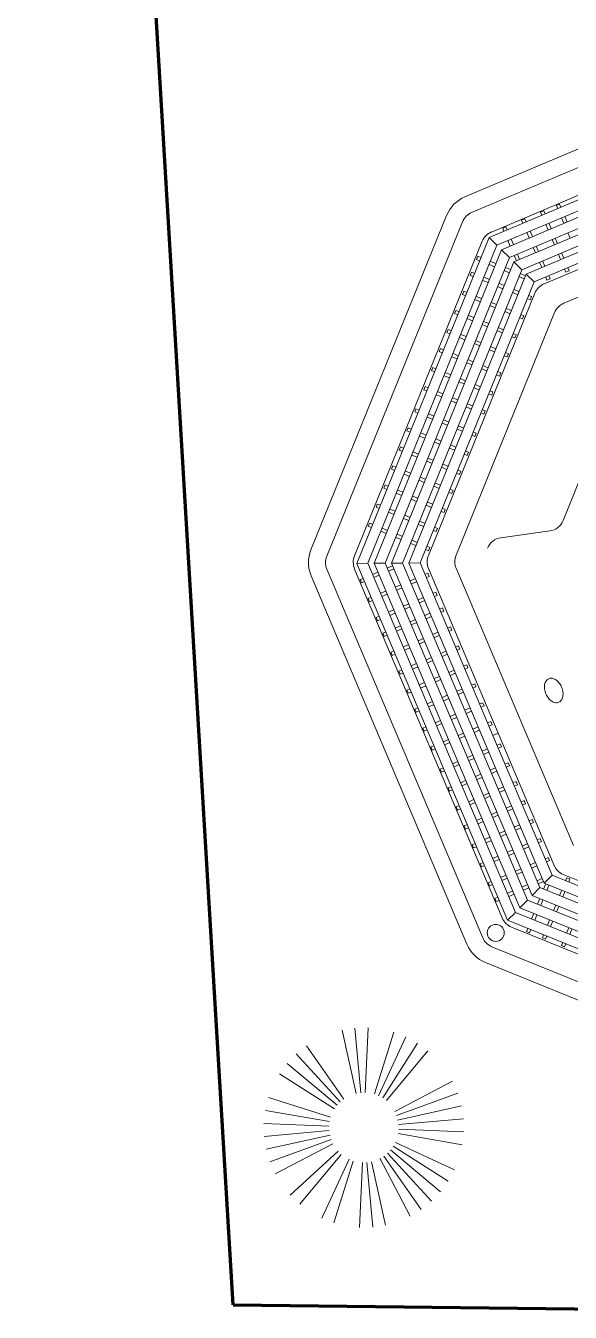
# Model space of a CAD drawing. Header units: millimetres. Extents: x 111 to 1506, y 14 to 566.
# Drawn here: x 216.142 to 217.737, y 128.983 to 132.753 of the extents above; entities that cross this region are included whole.
import ezdxf

# ---------------------------------------------------------------- set-up
doc = ezdxf.new("R2010")
doc.units = ezdxf.units.MM
doc.layers.add('PALMERAS114', color=114, linetype='Continuous', lineweight=5)
doc.layers.add('PLUMA 0.05', color=240, linetype='Continuous', lineweight=5)
doc.styles.add('ATTR', font='romans.shx', dxfattribs={"width": 0.8, "height": 2.52})

# ---------------------------------------------------------------- blocks, each defined once
blk = doc.blocks.new('EVG7')
for p, q in [((-9.21, 18.3), (-24.14, 54.35)), ((-6.59, 19.1), (-16.71, 56.87)), ((-3.91, 19.67), (-9.01, 58.4)), ((1.55, 19.67), (6.65, 58.4)), ((4.23, 19.1), (14.35, 56.87)), ((6.85, 18.3), (21.78, 54.35)), ((-13.82, 15.38), (-37.7, 46.51)), ((-11.62, 16.99), (-31.18, 50.87)), ((9.26, 16.99), (28.82, 50.87)), ((-16, 13.74), (-43.6, 41.34)), ((-17.84, 11.7), (-48.78, 35.44)), ((15.48, 11.7), (46.42, 35.44)), ((17.04, 9.43), (50.78, 28.91)), ((-20.59, 6.96), (-56.61, 21.87)), ((18.24, 6.96), (54.25, 21.87)), ((-21.61, 4.39), (-59.13, 14.44)), ((19.8, 1.68), (58.31, 6.74)), ((-22.19, -1.09), (-61.18, -1.09)), ((-22.16, -3.85), (-60.66, -8.92)), ((19.25, -6.56), (56.78, -16.62)), ((19.8, -3.85), (58.31, -8.92)), ((19.83, -1.09), (58.82, -1.09)), ((-20.59, -9.13), (-56.61, -24.05)), ((-19.4, -11.61), (-53.14, -31.09)), ((-17.84, -13.87), (-48.78, -37.61)), ((15.48, -13.87), (46.42, -37.61)), ((-13.82, -17.56), (-37.7, -48.69)), ((-11.62, -19.17), (-31.18, -53.05)), ((-9.21, -20.47), (-24.14, -56.52)), ((-6.59, -21.27), (-16.71, -59.04)), ((-3.91, -21.84), (-9.01, -60.57)), ((-1.18, -22.12), (-1.18, -61.09)), ((4.23, -21.27), (14.35, -59.04)), ((6.85, -20.47), (21.78, -56.52)), ((9.26, -19.17), (28.82, -53.05)), ((11.46, -17.56), (35.35, -48.69)), ((13.64, -15.91), (41.25, -43.51))]:
    blk.add_line(p, q)
at = {"style": 'ATTR', "width": 0.8, "flags": 9}
blk.add_attdef('ESTCODE', (0, 0), '', height=0.7, dxfattribs=at)
blk = doc.blocks.new('ala')
at = {"layer": 'PLUMA 0.05', "color": 25}
for p, q in [((1563.8225, 60.9364), (1563.8225, 59.8792)), ((1563.7475, 60.9053), (1563.7475, 59.9103)), ((1563.5475, 60.8225), (1563.5475, 59.9931)), ((1563.5619, 59.9634), (1563.5619, 60.4078)), ((1563.592, 59.951), (1563.592, 60.4078)), ((1563.609, 59.9439), (1563.609, 60.4078)), ((1563.639, 59.9315), (1563.639, 60.4078)), ((1563.6561, 59.9244), (1563.6561, 60.4078)), ((1563.6861, 59.912), (1563.6861, 60.4078)), ((1563.7031, 59.9049), (1563.7031, 60.4078)), ((1563.7331, 59.8925), (1563.7331, 60.4078)), ((1563.6861, 60.0764), (1563.7031, 60.0764)), ((1563.7031, 60.0664), (1563.6861, 60.0664)), ((1563.7331, 60.0764), (1563.7428, 60.0764)), ((1563.7428, 60.0664), (1563.7331, 60.0664)), ((1563.7428, 60.0764), (1563.7428, 60.0664)), ((1561.9961, 59.365), (1561.3722, 59.9888)), ((1563.4579, 59.9888), (1562.834, 59.365)), ((1563.5523, 60.0161), (1563.5523, 60.0061)), ((1563.5523, 60.0161), (1563.5619, 60.0161)), ((1563.5619, 60.0061), (1563.5523, 60.0061)), ((1563.592, 60.0161), (1563.609, 60.0161)), ((1563.609, 60.0061), (1563.592, 60.0061)), ((1563.639, 60.0161), (1563.6561, 60.0161)), ((1563.6561, 60.0061), (1563.639, 60.0061)), ((1563.6861, 60.0161), (1563.7031, 60.0161)), ((1563.7031, 60.0061), (1563.6861, 60.0061)), ((1563.7331, 60.0161), (1563.7428, 60.0161)), ((1563.7428, 60.0061), (1563.7331, 60.0061)), ((1563.7428, 60.0161), (1563.7428, 60.0061)), ((1561.965, 59.29), (1561.2972, 59.9578)), ((1563.5329, 59.9578), (1562.8651, 59.29)), ((1563.5619, 59.9634), (1563.2477, 59.6491)), ((1563.592, 59.951), (1563.2689, 59.6279)), ((1563.609, 59.9439), (1563.281, 59.6159)), ((1563.5619, 59.9634), (1563.592, 59.951)), ((1563.6006, 59.9355), (1563.5885, 59.9475)), ((1563.592, 59.9658), (1563.609, 59.9658)), ((1563.609, 59.9558), (1563.592, 59.9558)), ((1563.609, 59.9439), (1563.639, 59.9315)), ((1563.639, 59.9658), (1563.6561, 59.9658)), ((1563.6561, 59.9558), (1563.639, 59.9558)), ((1563.6861, 59.9658), (1563.7031, 59.9658)), ((1563.7031, 59.9558), (1563.6861, 59.9558)), ((1563.7331, 59.9658), (1563.7428, 59.9658)), ((1563.7428, 59.9558), (1563.7331, 59.9558)), ((1563.7428, 59.9658), (1563.7428, 59.9558)), ((1563.639, 59.9315), (1563.3022, 59.5947)), ((1563.6561, 59.9244), (1563.3143, 59.5826)), ((1563.6861, 59.912), (1563.3355, 59.5614)), ((1563.5178, 59.9329), (1563.5249, 59.94)), ((1563.5178, 59.9329), (1563.5247, 59.9261)), ((1563.5317, 59.9332), (1563.5249, 59.94)), ((1563.565, 59.8999), (1563.553, 59.912)), ((1563.5814, 59.9404), (1563.5935, 59.9284)), ((1563.6147, 59.9072), (1563.6268, 59.8951)), ((1563.6338, 59.9022), (1563.6218, 59.9142)), ((1563.6561, 59.9244), (1563.6861, 59.912)), ((1561.8822, 59.09), (1561.0972, 59.8749)), ((1563.7329, 59.8749), (1562.9479, 59.09)), ((1563.7031, 59.9049), (1563.3475, 59.5493)), ((1563.7331, 59.8925), (1563.3687, 59.5281)), ((1563.4752, 59.8903), (1563.4823, 59.8974)), ((1563.4752, 59.8903), (1563.4821, 59.8835)), ((1563.4891, 59.8906), (1563.4823, 59.8974)), ((1563.5224, 59.8573), (1563.5103, 59.8694)), ((1563.5459, 59.9049), (1563.5579, 59.8928)), ((1563.5792, 59.8716), (1563.5912, 59.8596)), ((1563.5983, 59.8666), (1563.5862, 59.8787)), ((1563.648, 59.8739), (1563.66, 59.8618)), ((1563.6671, 59.8689), (1563.6551, 59.881)), ((1563.7031, 59.9049), (1563.7331, 59.8925)), ((1561.8511, 59.015), (1561.0222, 59.8439)), ((1563.8079, 59.8439), (1562.979, 59.015)), ((1563.4326, 59.8477), (1563.4397, 59.8548)), ((1563.4326, 59.8477), (1563.4394, 59.8409)), ((1563.4465, 59.848), (1563.4397, 59.8548)), ((1563.5033, 59.8623), (1563.5153, 59.8502)), ((1563.5557, 59.824), (1563.5436, 59.8361)), ((1563.6124, 59.8384), (1563.6245, 59.8263)), ((1563.6316, 59.8334), (1563.6195, 59.8454)), ((1563.6813, 59.8406), (1563.6881, 59.8338)), ((1563.6881, 59.8338), (1563.6951, 59.8409)), ((1563.6951, 59.8409), (1563.6883, 59.8477)), ((1563.39, 59.8051), (1563.3971, 59.8122)), ((1563.39, 59.8051), (1563.3968, 59.7983)), ((1563.4039, 59.8054), (1563.3971, 59.8122)), ((1563.4607, 59.8197), (1563.4727, 59.8076)), ((1563.4798, 59.8147), (1563.4677, 59.8268)), ((1563.5131, 59.7814), (1563.501, 59.7935)), ((1563.5366, 59.829), (1563.5486, 59.817)), ((1563.5698, 59.7957), (1563.5819, 59.7837)), ((1563.589, 59.7908), (1563.5769, 59.8028)), ((1563.6457, 59.8051), (1563.6525, 59.7983)), ((1563.6525, 59.7983), (1563.6596, 59.8053)), ((1563.6596, 59.8053), (1563.6528, 59.8121)), ((1563.3474, 59.7625), (1563.3545, 59.7696)), ((1563.3474, 59.7625), (1563.3542, 59.7557)), ((1563.3613, 59.7627), (1563.3545, 59.7696)), ((1563.4181, 59.7771), (1563.4301, 59.765)), ((1563.4372, 59.7721), (1563.4251, 59.7841)), ((1563.4939, 59.7864), (1563.506, 59.7743)), ((1563.5463, 59.7481), (1563.5343, 59.7602)), ((1563.6031, 59.7625), (1563.6099, 59.7556)), ((1563.6099, 59.7556), (1563.617, 59.7627)), ((1563.617, 59.7627), (1563.6102, 59.7695)), ((1563.3048, 59.7199), (1563.3119, 59.727)), ((1563.3048, 59.7199), (1563.3116, 59.7131)), ((1563.3187, 59.7201), (1563.3119, 59.727)), ((1563.3754, 59.7345), (1563.3875, 59.7224)), ((1563.3946, 59.7295), (1563.3825, 59.7415)), ((1563.4513, 59.7438), (1563.4634, 59.7317)), ((1563.4705, 59.7388), (1563.4584, 59.7509)), ((1563.5037, 59.7055), (1563.4917, 59.7176)), ((1563.5272, 59.7531), (1563.5393, 59.7411)), ((1563.5605, 59.7199), (1563.5673, 59.713)), ((1563.5673, 59.713), (1563.5744, 59.7201)), ((1563.5744, 59.7201), (1563.5676, 59.7269)), ((1563.2622, 59.6773), (1563.2693, 59.6843)), ((1563.2761, 59.6775), (1563.2693, 59.6843)), ((1563.3328, 59.6918), (1563.3449, 59.6798)), ((1563.352, 59.6869), (1563.3399, 59.6989)), ((1563.4087, 59.7012), (1563.4208, 59.6891)), ((1563.4278, 59.6962), (1563.4158, 59.7083)), ((1563.4846, 59.7105), (1563.4967, 59.6985)), ((1563.5318, 59.6775), (1563.525, 59.6843)), ((1561.9706, 59.2609), (1561.5824, 59.6491)), ((1562.8595, 59.2609), (1563.2477, 59.6491)), ((1563.2477, 59.6491), (1563.2375, 59.6593)), ((1563.2622, 59.6773), (1563.269, 59.6705)), ((1563.2902, 59.6492), (1563.3023, 59.6372)), ((1563.3094, 59.6442), (1563.2973, 59.6563)), ((1563.3661, 59.6586), (1563.3782, 59.6465)), ((1563.3852, 59.6536), (1563.3732, 59.6656)), ((1563.442, 59.6679), (1563.4541, 59.6558)), ((1563.4611, 59.6629), (1563.4491, 59.675)), ((1563.5179, 59.6772), (1563.5247, 59.6704)), ((1563.5247, 59.6704), (1563.5318, 59.6775)), ((1561.9511, 59.2138), (1561.5491, 59.6159)), ((1561.9582, 59.2309), (1561.5612, 59.6279)), ((1562.8719, 59.2309), (1563.2689, 59.6279)), ((1562.8789, 59.2138), (1563.281, 59.6159)), ((1563.2196, 59.6347), (1563.2125, 59.6276)), ((1563.2193, 59.6208), (1563.2125, 59.6276)), ((1563.2196, 59.6347), (1563.2264, 59.6278)), ((1563.2476, 59.6066), (1563.2597, 59.5946)), ((1563.3235, 59.616), (1563.3356, 59.6039)), ((1563.3426, 59.611), (1563.3306, 59.623)), ((1563.3994, 59.6253), (1563.4114, 59.6132)), ((1563.4185, 59.6203), (1563.4065, 59.6324)), ((1563.4753, 59.6346), (1563.4821, 59.6278)), ((1563.4821, 59.6278), (1563.4892, 59.6349)), ((1563.4892, 59.6349), (1563.4823, 59.6417)), ((1561.9316, 59.1668), (1561.5158, 59.5826)), ((1561.9387, 59.1838), (1561.5279, 59.5947)), ((1562.415, 59.6028), (1562.5862, 59.6028)), ((1562.6295, 59.5778), (1562.7016, 59.4528)), ((1562.8914, 59.1838), (1563.3022, 59.5947)), ((1562.8984, 59.1668), (1563.3143, 59.5826)), ((1563.177, 59.5921), (1563.1699, 59.585)), ((1563.1767, 59.5782), (1563.1699, 59.585)), ((1563.177, 59.5921), (1563.1838, 59.5852)), ((1563.2526, 59.5875), (1563.2405, 59.5996)), ((1563.2809, 59.5733), (1563.2929, 59.5613)), ((1563.3568, 59.5827), (1563.3688, 59.5706)), ((1563.3759, 59.5777), (1563.3638, 59.5898)), ((1563.4327, 59.592), (1563.4395, 59.5852)), ((1563.4395, 59.5852), (1563.4466, 59.5923)), ((1563.4466, 59.5923), (1563.4397, 59.5991)), ((1561.9121, 59.1197), (1561.4825, 59.5493)), ((1561.9192, 59.1368), (1561.4946, 59.5614)), ((1562.9109, 59.1368), (1563.3355, 59.5614)), ((1562.9179, 59.1197), (1563.3475, 59.5493)), ((1563.1343, 59.5494), (1563.1273, 59.5424)), ((1563.1341, 59.5355), (1563.1273, 59.5424)), ((1563.1343, 59.5494), (1563.1412, 59.5426)), ((1563.21, 59.5449), (1563.1979, 59.5569)), ((1563.205, 59.564), (1563.2171, 59.552)), ((1563.2383, 59.5307), (1563.2503, 59.5187)), ((1563.2859, 59.5542), (1563.2738, 59.5663)), ((1563.3191, 59.5209), (1563.3071, 59.533)), ((1563.3142, 59.5401), (1563.3262, 59.528)), ((1563.39, 59.5494), (1563.3969, 59.5426)), ((1563.3969, 59.5426), (1563.4039, 59.5497)), ((1563.4039, 59.5497), (1563.3971, 59.5565)), ((1561.8997, 59.0897), (1561.4613, 59.5281)), ((1562.9304, 59.0897), (1563.3687, 59.5281)), ((1563.0917, 59.5068), (1563.0847, 59.4998)), ((1563.0915, 59.4929), (1563.0847, 59.4998)), ((1563.0917, 59.5068), (1563.0986, 59.5)), ((1563.1674, 59.5023), (1563.1553, 59.5143)), ((1563.1624, 59.5214), (1563.1744, 59.5093)), ((1563.2433, 59.5116), (1563.2312, 59.5237)), ((1563.2716, 59.4975), (1563.2836, 59.4854)), ((1563.3472, 59.4929), (1563.3404, 59.4997)), ((1563.3543, 59.5), (1563.3472, 59.4929)), ((1563.3474, 59.5068), (1563.3543, 59.5)), ((1563.0491, 59.4642), (1563.0421, 59.4571)), ((1563.0489, 59.4503), (1563.0421, 59.4571)), ((1563.0491, 59.4642), (1563.0559, 59.4574)), ((1563.1248, 59.4597), (1563.1127, 59.4717)), ((1563.1198, 59.4788), (1563.1318, 59.4667)), ((1563.2007, 59.469), (1563.1886, 59.4811)), ((1563.1957, 59.4881), (1563.2077, 59.4761)), ((1563.2289, 59.4549), (1563.241, 59.4428)), ((1563.2765, 59.4783), (1563.2645, 59.4904)), ((1563.3046, 59.4503), (1563.2978, 59.4571)), ((1563.3116, 59.4574), (1563.3046, 59.4503)), ((1563.3048, 59.4642), (1563.3116, 59.4574)), ((1563.0065, 59.4216), (1562.9994, 59.4145)), ((1563.0065, 59.4216), (1563.0133, 59.4148)), ((1563.0822, 59.417), (1563.0701, 59.4291)), ((1563.0772, 59.4362), (1563.0892, 59.4241)), ((1563.158, 59.4264), (1563.146, 59.4384)), ((1563.1531, 59.4455), (1563.1651, 59.4335)), ((1563.2339, 59.4357), (1563.2219, 59.4478)), ((1563.2622, 59.4216), (1563.269, 59.4148)), ((1562.9639, 59.379), (1562.9568, 59.3719)), ((1562.9639, 59.379), (1562.9707, 59.3722)), ((1563.0063, 59.4077), (1562.9994, 59.4145)), ((1563.0395, 59.3744), (1563.0275, 59.3865)), ((1563.0346, 59.3936), (1563.0466, 59.3815)), ((1563.1154, 59.3838), (1563.1034, 59.3958)), ((1563.1104, 59.4029), (1563.1225, 59.3908)), ((1563.1913, 59.3931), (1563.1793, 59.4052)), ((1563.1863, 59.4122), (1563.1984, 59.4002)), ((1563.2196, 59.379), (1563.2264, 59.3721)), ((1563.262, 59.4077), (1563.2551, 59.4145)), ((1563.269, 59.4148), (1563.262, 59.4077)), ((1561.9017, 59.3435), (1561.8949, 59.3366)), ((1561.9017, 59.3435), (1561.9088, 59.3364)), ((1562.7986, 59.3503), (1562.0314, 59.3503)), ((1562.9284, 59.3435), (1562.9213, 59.3364)), ((1562.9284, 59.3435), (1562.9352, 59.3366)), ((1562.9637, 59.3651), (1562.9568, 59.3719)), ((1562.9969, 59.3318), (1562.9849, 59.3439)), ((1562.9919, 59.351), (1563.004, 59.3389)), ((1563.0728, 59.3412), (1563.0608, 59.3532)), ((1563.0678, 59.3603), (1563.0799, 59.3482)), ((1563.1487, 59.3505), (1563.1366, 59.3626)), ((1563.1437, 59.3696), (1563.1558, 59.3576)), ((1563.2194, 59.3651), (1563.2125, 59.3719)), ((1563.2264, 59.3721), (1563.2194, 59.3651)), ((1561.7999, 59.2986), (1561.8119, 59.3106)), ((1561.8737, 59.3154), (1561.8616, 59.3034)), ((1561.8687, 59.2963), (1561.8807, 59.3083)), ((1561.902, 59.3296), (1561.9088, 59.3364)), ((1562.9281, 59.3296), (1562.9213, 59.3364)), ((1562.9614, 59.2963), (1562.9493, 59.3083)), ((1562.9564, 59.3154), (1562.9685, 59.3034)), ((1563.0302, 59.2986), (1563.0181, 59.3106)), ((1563.0252, 59.3177), (1563.0373, 59.3056)), ((1563.1061, 59.3079), (1563.094, 59.3199)), ((1563.1011, 59.327), (1563.1132, 59.315)), ((1563.1767, 59.3225), (1563.1699, 59.3293)), ((1563.1838, 59.3295), (1563.1767, 59.3225)), ((1563.177, 59.3364), (1563.1838, 59.3295)), ((1561.7716, 59.2844), (1561.7595, 59.2723)), ((1561.7666, 59.2653), (1561.7787, 59.2773)), ((1561.8404, 59.2821), (1561.8283, 59.2701)), ((1561.8354, 59.263), (1561.8475, 59.2751)), ((1561.9163, 59.2728), (1561.9042, 59.2607)), ((1561.9113, 59.2537), (1561.9234, 59.2657)), ((1561.9443, 59.3008), (1561.9375, 59.294)), ((1561.9443, 59.3008), (1561.9514, 59.2938)), ((1561.9446, 59.287), (1561.9514, 59.2938)), ((1562.8297, 59.2753), (1562.0004, 59.2753)), ((1562.0233, 59.2705), (1562.0133, 59.2705)), ((1562.0133, 59.2609), (1562.0133, 59.2705)), ((1562.0233, 59.2705), (1562.0233, 59.2609)), ((1562.0836, 59.2705), (1562.0736, 59.2705)), ((1562.0736, 59.2609), (1562.0736, 59.2705)), ((1562.0836, 59.2705), (1562.0836, 59.2609)), ((1562.1439, 59.2705), (1562.1339, 59.2705)), ((1562.1339, 59.2609), (1562.1339, 59.2705)), ((1562.1439, 59.2705), (1562.1439, 59.2609)), ((1562.2041, 59.2705), (1562.1941, 59.2705)), ((1562.1941, 59.2609), (1562.1941, 59.2705)), ((1562.2041, 59.2705), (1562.2041, 59.2609)), ((1562.2644, 59.2705), (1562.2544, 59.2705)), ((1562.2544, 59.2609), (1562.2544, 59.2705)), ((1562.2644, 59.2705), (1562.2644, 59.2609)), ((1562.3246, 59.2705), (1562.3146, 59.2705)), ((1562.3146, 59.2609), (1562.3146, 59.2705)), ((1562.3246, 59.2705), (1562.3246, 59.2609)), ((1562.3849, 59.2705), (1562.3749, 59.2705)), ((1562.3749, 59.2609), (1562.3749, 59.2705)), ((1562.3849, 59.2705), (1562.3849, 59.2609)), ((1562.4452, 59.2705), (1562.4552, 59.2705)), ((1562.4452, 59.2705), (1562.4452, 59.2609)), ((1562.4552, 59.2609), (1562.4552, 59.2705)), ((1562.5054, 59.2705), (1562.5154, 59.2705)), ((1562.5054, 59.2705), (1562.5054, 59.2609)), ((1562.5154, 59.2609), (1562.5154, 59.2705)), ((1562.5657, 59.2705), (1562.5757, 59.2705)), ((1562.5657, 59.2705), (1562.5657, 59.2609)), ((1562.5757, 59.2609), (1562.5757, 59.2705)), ((1562.626, 59.2705), (1562.636, 59.2705)), ((1562.626, 59.2705), (1562.626, 59.2609)), ((1562.636, 59.2609), (1562.636, 59.2705)), ((1562.6862, 59.2705), (1562.6962, 59.2705)), ((1562.6862, 59.2705), (1562.6862, 59.2609)), ((1562.6962, 59.2609), (1562.6962, 59.2705)), ((1562.7465, 59.2705), (1562.7565, 59.2705)), ((1562.7465, 59.2705), (1562.7465, 59.2609)), ((1562.7565, 59.2609), (1562.7565, 59.2705)), ((1562.8067, 59.2705), (1562.8167, 59.2705)), ((1562.8067, 59.2705), (1562.8067, 59.2609)), ((1562.8167, 59.2609), (1562.8167, 59.2705)), ((1562.8858, 59.3008), (1562.8787, 59.2938)), ((1562.8855, 59.287), (1562.8787, 59.2938)), ((1562.8858, 59.3008), (1562.8926, 59.294)), ((1562.9188, 59.2537), (1562.9067, 59.2657)), ((1562.9138, 59.2728), (1562.9259, 59.2607)), ((1562.9947, 59.263), (1562.9826, 59.2751)), ((1562.9897, 59.2821), (1563.0017, 59.2701)), ((1563.0635, 59.2653), (1563.0514, 59.2773)), ((1563.0585, 59.2844), (1563.0706, 59.2723)), ((1563.1341, 59.2798), (1563.1273, 59.2867)), ((1563.1412, 59.2869), (1563.1341, 59.2798)), ((1563.1344, 59.2937), (1563.1412, 59.2869)), ((1561.7383, 59.2511), (1561.7315, 59.2443)), ((1561.7315, 59.2443), (1561.7386, 59.2372)), ((1561.7386, 59.2372), (1561.7454, 59.2441)), ((1561.8071, 59.2489), (1561.7951, 59.2368)), ((1561.8021, 59.2297), (1561.8142, 59.2418)), ((1561.883, 59.2395), (1561.8709, 59.2275)), ((1561.878, 59.2204), (1561.8901, 59.2325)), ((1561.9706, 59.2609), (1561.9582, 59.2309)), ((1561.9582, 59.2309), (1562.8719, 59.2309)), ((1561.9631, 59.2138), (1561.9631, 59.2309)), ((1561.9706, 59.2609), (1562.8595, 59.2609)), ((1561.9731, 59.2309), (1561.9731, 59.2138)), ((1562.0133, 59.2138), (1562.0133, 59.2309)), ((1562.0233, 59.2309), (1562.0233, 59.2138)), ((1562.0736, 59.2138), (1562.0736, 59.2309)), ((1562.0836, 59.2309), (1562.0836, 59.2138)), ((1562.1339, 59.2138), (1562.1339, 59.2309)), ((1562.1439, 59.2309), (1562.1439, 59.2138)), ((1562.1941, 59.2138), (1562.1941, 59.2309)), ((1562.2041, 59.2309), (1562.2041, 59.2138)), ((1562.2544, 59.2138), (1562.2544, 59.2309)), ((1562.2644, 59.2309), (1562.2644, 59.2138)), ((1562.3146, 59.2138), (1562.3146, 59.2309)), ((1562.3246, 59.2309), (1562.3246, 59.2138)), ((1562.3749, 59.2138), (1562.3749, 59.2309)), ((1562.3849, 59.2309), (1562.3849, 59.2138)), ((1562.4452, 59.2309), (1562.4452, 59.2138)), ((1562.4552, 59.2138), (1562.4552, 59.2309)), ((1562.5054, 59.2309), (1562.5054, 59.2138)), ((1562.5154, 59.2138), (1562.5154, 59.2309)), ((1562.5657, 59.2309), (1562.5657, 59.2138)), ((1562.5757, 59.2138), (1562.5757, 59.2309)), ((1562.626, 59.2309), (1562.626, 59.2138)), ((1562.636, 59.2138), (1562.636, 59.2309)), ((1562.6862, 59.2309), (1562.6862, 59.2138)), ((1562.6962, 59.2138), (1562.6962, 59.2309)), ((1562.7465, 59.2309), (1562.7465, 59.2138)), ((1562.7565, 59.2138), (1562.7565, 59.2309)), ((1562.8067, 59.2309), (1562.8067, 59.2138)), ((1562.8167, 59.2138), (1562.8167, 59.2309)), ((1562.8595, 59.2609), (1562.8719, 59.2309)), ((1562.9521, 59.2204), (1562.94, 59.2325)), ((1562.9471, 59.2395), (1562.9591, 59.2275)), ((1563.0279, 59.2297), (1563.0159, 59.2418)), ((1563.023, 59.2489), (1563.035, 59.2368)), ((1563.0915, 59.2372), (1563.0847, 59.2441)), ((1563.0986, 59.2443), (1563.0915, 59.2372)), ((1563.0918, 59.2511), (1563.0986, 59.2443)), ((1561.7738, 59.2156), (1561.767, 59.2088)), ((1561.767, 59.2088), (1561.7741, 59.2017)), ((1561.7741, 59.2017), (1561.7809, 59.2085)), ((1561.8497, 59.2063), (1561.8377, 59.1942)), ((1561.8447, 59.1871), (1561.8568, 59.1992)), ((1561.9256, 59.1969), (1561.9136, 59.1849)), ((1561.9206, 59.1778), (1561.9327, 59.1898)), ((1561.9511, 59.2138), (1561.9387, 59.1838)), ((1561.9511, 59.2138), (1562.8789, 59.2138)), ((1562.8789, 59.2138), (1562.8914, 59.1838)), ((1562.9094, 59.1778), (1562.8974, 59.1898)), ((1562.9045, 59.1969), (1562.9165, 59.1849)), ((1562.9853, 59.1871), (1562.9733, 59.1992)), ((1562.9803, 59.2063), (1562.9924, 59.1942)), ((1563.056, 59.2017), (1563.0492, 59.2085)), ((1563.0631, 59.2088), (1563.056, 59.2017)), ((1563.0562, 59.2156), (1563.0631, 59.2088)), ((1561.8165, 59.173), (1561.8096, 59.1662)), ((1561.8096, 59.1662), (1561.8167, 59.1591)), ((1561.8167, 59.1591), (1561.8235, 59.1659)), ((1561.8923, 59.1636), (1561.8803, 59.1516)), ((1561.8874, 59.1445), (1561.8994, 59.1566)), ((1561.9316, 59.1668), (1561.9192, 59.1368)), ((1561.9316, 59.1668), (1562.8984, 59.1668)), ((1561.9387, 59.1838), (1562.8914, 59.1838)), ((1561.9631, 59.1668), (1561.9631, 59.1838)), ((1561.9731, 59.1838), (1561.9731, 59.1668)), ((1562.0133, 59.1668), (1562.0133, 59.1838)), ((1562.0233, 59.1838), (1562.0233, 59.1668)), ((1562.0736, 59.1668), (1562.0736, 59.1838)), ((1562.0836, 59.1838), (1562.0836, 59.1668)), ((1562.1339, 59.1668), (1562.1339, 59.1838)), ((1562.1439, 59.1838), (1562.1439, 59.1668)), ((1562.1941, 59.1668), (1562.1941, 59.1838)), ((1562.2041, 59.1838), (1562.2041, 59.1668)), ((1562.2544, 59.1668), (1562.2544, 59.1838)), ((1562.2644, 59.1838), (1562.2644, 59.1668)), ((1562.3146, 59.1668), (1562.3146, 59.1838)), ((1562.3246, 59.1838), (1562.3246, 59.1668)), ((1562.3749, 59.1668), (1562.3749, 59.1838)), ((1562.3849, 59.1838), (1562.3849, 59.1668)), ((1562.4452, 59.1838), (1562.4452, 59.1668)), ((1562.4552, 59.1668), (1562.4552, 59.1838)), ((1562.5054, 59.1838), (1562.5054, 59.1668)), ((1562.5154, 59.1668), (1562.5154, 59.1838)), ((1562.5657, 59.1838), (1562.5657, 59.1668)), ((1562.5757, 59.1668), (1562.5757, 59.1838)), ((1562.626, 59.1838), (1562.626, 59.1668)), ((1562.636, 59.1668), (1562.636, 59.1838)), ((1562.6862, 59.1838), (1562.6862, 59.1668)), ((1562.6962, 59.1668), (1562.6962, 59.1838)), ((1562.7465, 59.1838), (1562.7465, 59.1668)), ((1562.7565, 59.1668), (1562.7565, 59.1838)), ((1562.8067, 59.1838), (1562.8067, 59.1668)), ((1562.8167, 59.1668), (1562.8167, 59.1838)), ((1562.8984, 59.1668), (1562.9109, 59.1368)), ((1562.9427, 59.1445), (1562.9307, 59.1566)), ((1562.9377, 59.1636), (1562.9498, 59.1516)), ((1563.0134, 59.1591), (1563.0065, 59.1659)), ((1563.0204, 59.1662), (1563.0134, 59.1591)), ((1563.0136, 59.173), (1563.0204, 59.1662)), ((1561.8591, 59.1304), (1561.8522, 59.1235)), ((1561.8522, 59.1235), (1561.8593, 59.1165)), ((1561.8593, 59.1165), (1561.8661, 59.1233)), ((1561.9121, 59.1197), (1561.8997, 59.0897)), ((1561.9121, 59.1197), (1562.9179, 59.1197)), ((1561.9192, 59.1368), (1562.9109, 59.1368)), ((1561.9631, 59.1197), (1561.9631, 59.1368)), ((1561.9731, 59.1368), (1561.9731, 59.1197)), ((1562.0133, 59.1197), (1562.0133, 59.1368)), ((1562.0233, 59.1368), (1562.0233, 59.1197)), ((1562.0736, 59.1197), (1562.0736, 59.1368)), ((1562.0836, 59.1368), (1562.0836, 59.1197)), ((1562.1339, 59.1197), (1562.1339, 59.1368)), ((1562.1439, 59.1368), (1562.1439, 59.1197)), ((1562.1941, 59.1197), (1562.1941, 59.1368)), ((1562.2041, 59.1368), (1562.2041, 59.1197)), ((1562.2544, 59.1197), (1562.2544, 59.1368)), ((1562.2644, 59.1368), (1562.2644, 59.1197)), ((1562.3146, 59.1197), (1562.3146, 59.1368)), ((1562.3246, 59.1368), (1562.3246, 59.1197)), ((1562.3749, 59.1197), (1562.3749, 59.1368)), ((1562.3849, 59.1368), (1562.3849, 59.1197)), ((1562.4452, 59.1368), (1562.4452, 59.1197)), ((1562.4552, 59.1197), (1562.4552, 59.1368)), ((1562.5054, 59.1368), (1562.5054, 59.1197)), ((1562.5154, 59.1197), (1562.5154, 59.1368)), ((1562.5657, 59.1368), (1562.5657, 59.1197)), ((1562.5757, 59.1197), (1562.5757, 59.1368)), ((1562.626, 59.1368), (1562.626, 59.1197)), ((1562.636, 59.1197), (1562.636, 59.1368)), ((1562.6862, 59.1368), (1562.6862, 59.1197)), ((1562.6962, 59.1197), (1562.6962, 59.1368)), ((1562.7465, 59.1368), (1562.7465, 59.1197)), ((1562.7565, 59.1197), (1562.7565, 59.1368)), ((1562.8067, 59.1368), (1562.8067, 59.1197)), ((1562.8167, 59.1197), (1562.8167, 59.1368)), ((1562.9179, 59.1197), (1562.9304, 59.0897)), ((1562.9708, 59.1165), (1562.9639, 59.1233)), ((1562.9778, 59.1235), (1562.9708, 59.1165)), ((1562.971, 59.1304), (1562.9778, 59.1235)), ((1561.8997, 59.0897), (1562.9304, 59.0897)), ((1561.9631, 59.0801), (1561.9631, 59.0897)), ((1561.9731, 59.0801), (1561.9631, 59.0801)), ((1561.9731, 59.0897), (1561.9731, 59.0801)), ((1562.0133, 59.0801), (1562.0133, 59.0897)), ((1562.0233, 59.0801), (1562.0133, 59.0801)), ((1562.0233, 59.0897), (1562.0233, 59.0801)), ((1562.0736, 59.0801), (1562.0736, 59.0897)), ((1562.0836, 59.0801), (1562.0736, 59.0801)), ((1562.0836, 59.0897), (1562.0836, 59.0801)), ((1562.1339, 59.0801), (1562.1339, 59.0897)), ((1562.1439, 59.0801), (1562.1339, 59.0801)), ((1562.1439, 59.0897), (1562.1439, 59.0801)), ((1562.1941, 59.0801), (1562.1941, 59.0897)), ((1562.2041, 59.0801), (1562.1941, 59.0801)), ((1562.2041, 59.0897), (1562.2041, 59.0801)), ((1562.2544, 59.0801), (1562.2544, 59.0897)), ((1562.2644, 59.0801), (1562.2544, 59.0801)), ((1562.2644, 59.0897), (1562.2644, 59.0801)), ((1562.3146, 59.0801), (1562.3146, 59.0897)), ((1562.3246, 59.0801), (1562.3146, 59.0801)), ((1562.3246, 59.0897), (1562.3246, 59.0801)), ((1562.3749, 59.0801), (1562.3749, 59.0897)), ((1562.3849, 59.0801), (1562.3749, 59.0801)), ((1562.3849, 59.0897), (1562.3849, 59.0801)), ((1562.4452, 59.0897), (1562.4452, 59.0801)), ((1562.4452, 59.0801), (1562.4552, 59.0801)), ((1562.4552, 59.0801), (1562.4552, 59.0897)), ((1562.5054, 59.0897), (1562.5054, 59.0801)), ((1562.5054, 59.0801), (1562.5154, 59.0801)), ((1562.5154, 59.0801), (1562.5154, 59.0897)), ((1562.5657, 59.0897), (1562.5657, 59.0801)), ((1562.5657, 59.0801), (1562.5757, 59.0801)), ((1562.5757, 59.0801), (1562.5757, 59.0897)), ((1562.626, 59.0897), (1562.626, 59.0801)), ((1562.626, 59.0801), (1562.636, 59.0801)), ((1562.636, 59.0801), (1562.636, 59.0897)), ((1562.6862, 59.0897), (1562.6862, 59.0801)), ((1562.6862, 59.0801), (1562.6962, 59.0801)), ((1562.6962, 59.0801), (1562.6962, 59.0897)), ((1562.7465, 59.0897), (1562.7465, 59.0801)), ((1562.7465, 59.0801), (1562.7565, 59.0801)), ((1562.7565, 59.0801), (1562.7565, 59.0897)), ((1562.8067, 59.0897), (1562.8067, 59.0801)), ((1562.8067, 59.0801), (1562.8167, 59.0801)), ((1562.8167, 59.0801), (1562.8167, 59.0897)), ((1562.9126, 59.0753), (1561.9175, 59.0753)), ((1562.9436, 59.0003), (1561.8865, 59.0003))]:
    blk.add_line(p, q, dxfattribs=at)
blk.add_lwpolyline([(1563.8725, 60.9364), (1563.8725, 59.8792, -0.198912), (1563.8432, 59.8085), (1563.0143, 58.9796, -0.198912), (1562.9436, 58.9503), (1561.8865, 58.9503, -0.198912), (1561.8157, 58.9796), (1560.9868, 59.8085, -0.198912), (1560.9575, 59.8792), (1560.9575, 60.9364, -0.198912), (1560.9868, 61.0071), (1561.8157, 61.836, -0.198912), (1561.8865, 61.8653), (1562.9436, 61.8653, -0.198912), (1563.0143, 61.836), (1563.8432, 61.0071, -0.198912)], format="xyb", close=True, dxfattribs=at)
blk.add_circle((1563.7805, 59.874), 0.025, dxfattribs=at)
for centre, radius, start, end in [((1563.4975, 59.9931), 0.05, 315, 0), ((1563.6975, 59.9103), 0.05, 315, 0), ((1563.7725, 59.8792), 0.05, 315, 0), ((1563.0726, 59.7562), 0.0402, 101.3099, 119.5629), ((1563.0703, 59.7676), 0.0286, 76.8535, 101.3099), ((1563.0729, 59.7789), 0.017, 45, 76.8535), ((1563.0552, 59.7526), 0.0286, 168.6901, 193.1465), ((1563.0666, 59.7503), 0.0402, 150.4371, 168.6901), ((1563.0804, 59.7424), 0.0561, 135, 150.4371), ((1563.0804, 59.7424), 0.0561, 119.5629, 135), ((1563.0365, 59.7864), 0.0561, 315, 330.4371), ((1563.0729, 59.7789), 0.017, 13.1465, 45), ((1563.0503, 59.7785), 0.0402, 330.4371, 348.6901), ((1563.0617, 59.7763), 0.0286, 348.6901, 13.1465), ((1563.044, 59.7499), 0.017, 193.1465, 225), ((1563.044, 59.7499), 0.017, 225, 256.8535), ((1563.0466, 59.7612), 0.0286, 256.8535, 281.3099), ((1563.0443, 59.7726), 0.0402, 281.3099, 299.5629), ((1563.0365, 59.7864), 0.0561, 299.5629, 315), ((1562.5862, 59.5528), 0.05, 30, 90), ((1562.7449, 59.4778), 0.05, 210, 270), ((1562.0314, 59.4003), 0.05, 225, 270), ((1562.7986, 59.4003), 0.05, 270, 315), ((1562.0004, 59.3253), 0.05, 225, 270), ((1562.8297, 59.3253), 0.05, 270, 315), ((1561.9175, 59.1253), 0.05, 225, 270), ((1562.9126, 59.1253), 0.05, 270, 315), ((1561.8865, 59.0503), 0.05, 225, 270), ((1562.9436, 59.0503), 0.05, 270, 315)]:
    blk.add_arc(centre, radius, start, end, dxfattribs=at)

msp = doc.modelspace()

# ---------------------------------------------------------------- linework, layer by layer
at = {"lineweight": 100, "ltscale": 1000}
for q in [(216.14177, 139.1857), (218.62703, 128.9827)]:
    msp.add_line((216.74952, 129.00409), q, dxfattribs=at)

# ---------------------------------------------------------------- block references
at = {"color": 251, "lineweight": 100, "rotation": 247.9147716791316}
msp.add_blockref('ala', (749.99652, 1601.64524), dxfattribs=at)
at = {"layer": 'PALMERAS114', "extrusion": (0, 0, -1), "xscale": -0.004880888891868356, "yscale": 0.004880888891718753, "zscale": -0.004880888891868356, "rotation": 294.9205878507973}
msp.add_blockref('EVG7', (-217.12983, 129.53139), dxfattribs=at)

doc.saveas('drawing.dxf')
